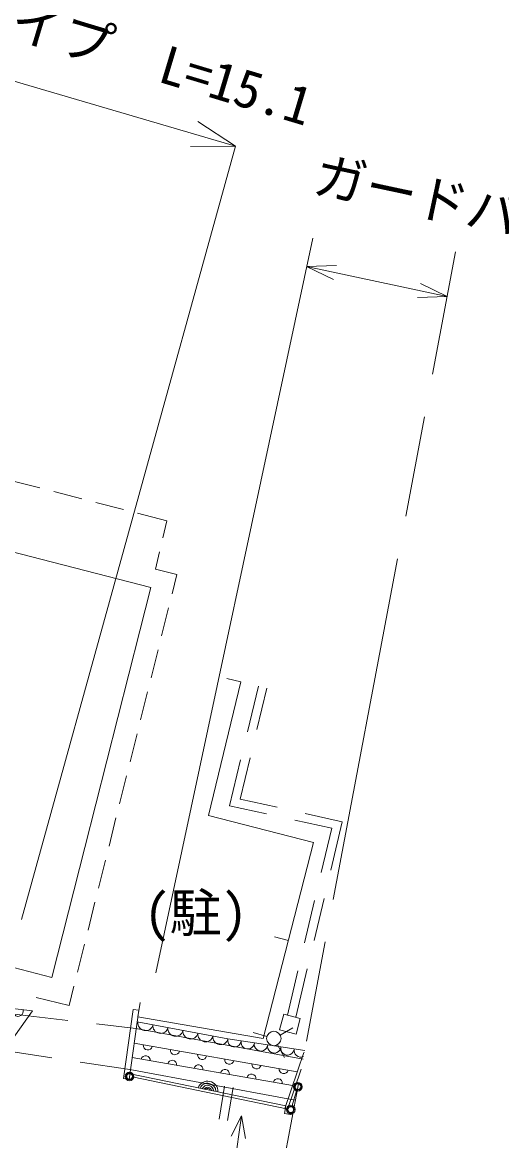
# Model space of a CAD drawing. Units: millimetres, scale not verified. Extents: x 40000 to 680000, y 20000 to 380000.
# Drawn here: x 291692 to 308303, y 282564 to 321269 of the extents above; entities that cross this region are included whole.
import ezdxf
from ezdxf.enums import TextEntityAlignment as Align

# ---------------------------------------------------------------- set-up
doc = ezdxf.new("R2010")
doc.units = ezdxf.units.MM
doc.header["$LTSCALE"] = 1000
doc.linetypes.add('CHAIN', pattern=[18.5, 12, -1.5, 3.5, -1.5])
for name, color, linetype, lineweight in [('M-BGD', 7, 'Continuous', 13), ('M-BMK', 2, 'CHAIN', 13), ('M-STR-HTXT', 7, 'Continuous', 13)]:
    doc.layers.add(name, color=color, linetype=linetype, lineweight=lineweight)
doc.styles.add('ＭＳ ゴシック', font='')
doc.styles.get('ＭＳ ゴシック').set_extended_font_data('MS Gothic')

msp = doc.modelspace()

# ---------------------------------------------------------------- linework, layer by layer
at = {"layer": 'M-BGD'}
for p, q in [((292298, 305153), (291329, 305402)), ((293751, 304780), (292782, 305029)), ((295203, 304406), (294235, 304655)), ((296705, 304020), (295688, 304281)), ((296705, 304020), (296563, 303427)), ((296151, 301706), (289235, 303485)), ((296447, 302941), (296305, 302348)), ((297047, 302160), (296305, 302348)), ((296880, 301493), (297047, 302160)), ((292710, 288214), (296151, 301706)), ((296516, 300038), (296759, 301008)), ((296152, 298583), (296395, 299553)), ((299265, 298442), (298779, 298559)), ((295788, 297128), (296031, 298098)), ((299876, 298294), (299493, 296712)), ((300167, 298224), (299821, 296790)), ((295424, 295672), (295667, 296642)), ((299258, 295739), (298876, 294157)), ((299586, 295818), (299239, 294383)), ((295060, 294217), (295303, 295187)), ((298876, 294157), (300158, 293873)), ((299239, 294383), (300521, 294101)), ((301497, 293885), (302778, 293602)), ((294696, 292762), (294938, 293732)), ((301134, 293658), (302416, 293375)), ((302778, 293602), (302378, 291920)), ((302416, 293375), (302052, 291844)), ((294332, 291307), (294574, 292277)), ((293968, 289852), (294210, 290822)), ((301820, 290871), (301473, 289412)), ((302147, 290947), (301800, 289488)), ((285794, 289993), (292710, 288214)), ((300914, 289490), (300430, 289614)), ((293603, 288397), (293846, 289367)), ((301242, 288439), (300878, 286908)), ((301568, 288515), (301168, 286833)), ((284272, 287798), (291896, 286886)), ((284296, 287934), (292040, 287059)), ((293315, 287244), (293482, 287912)), ((292175, 287524), (293315, 287244)), ((295695, 286849), (295780, 287342)), ((291002, 285592), (292040, 287059)), ((291896, 286886), (293266, 286726)), ((295195, 284712), (295529, 287105)), ((295393, 284685), (295727, 287078)), ((295529, 287105), (295727, 287078)), ((294259, 286611), (295629, 286451)), ((295629, 286451), (301369, 285393)), ((295671, 286676), (298818, 286089)), ((300626, 286220), (301063, 286463)), ((298818, 286089), (299736, 285949)), ((299687, 286304), (300168, 286167)), ((290996, 285690), (292710, 285432)), ((295567, 285933), (301220, 284951)), ((299736, 285949), (300655, 285809)), ((300530, 285881), (300773, 285444)), ((300655, 285809), (301477, 285684)), ((293699, 285282), (295413, 285023)), ((301058, 284472), (295498, 285437)), ((301444, 285613), (300789, 283677)), ((301314, 285403), (301420, 285381)), ((301444, 285613), (301463, 285607)), ((295413, 285023), (300898, 284014)), ((300825, 283770), (295425, 284874)), ((301355, 285039), (300884, 283645)), ((295393, 284685), (295195, 284712)), ((300846, 283667), (295555, 284757)), ((298700, 284454), (298511, 283308)), ((298996, 284405), (298807, 283259)), ((301195, 284287), (301038, 283780)), ((300780, 283504), (300825, 283770)), ((301152, 283966), (300898, 284014)), ((299283, 283422), (298928, 280892)), ((299283, 283422), (298931, 282714)), ((299283, 283422), (299426, 282644)), ((301055, 283454), (300780, 283504)), ((300789, 283677), (300884, 283645))]:
    msp.add_line(p, q, dxfattribs=at)
msp.add_lwpolyline([(299265, 298442), (298149, 293822), (301786, 292883), (300042, 286097), (295695, 286849)], dxfattribs=at)
msp.add_lwpolyline([(300749, 286940), (301319, 286795), (301179, 286249), (300610, 286394)], close=True, dxfattribs=at)
for centre, radius in [((300408, 286099), 250), ((295408, 284787), 150), ((295408, 284787), 120), ((295408, 284787), 100), ((301240, 284431), 150), ((301240, 284431), 120), ((301240, 284431), 100), ((300993, 283637), 150), ((300993, 283637), 120), ((300993, 283637), 100)]:
    msp.add_circle(centre, radius, dxfattribs=at)
for centre, radius, start, end in [((291548, 287042), 178, 149.559, 17.5508), ((295963, 286636), 265, 172.6211, 346.2734), ((296482, 286539), 265, 172.6223, 346.2733), ((297002, 286443), 265, 172.6212, 346.2745), ((297522, 286346), 265, 172.6212, 346.2745), ((298041, 286249), 265, 172.6216, 346.2739), ((298561, 286152), 265, 172.6212, 346.2745), ((299045, 286038), 233, 167.1298, 355.5371), ((296040, 285860), 160, 173.6224, 346.685), ((296982, 285697), 160, 173.6222, 346.6852), ((299504, 285968), 233, 167.1298, 355.5371), ((299963, 285898), 233, 167.1298, 355.5371), ((300423, 285828), 233, 167.131, 355.5359), ((300882, 285758), 233, 167.131, 355.5359), ((301341, 285688), 233, 167.1311, 294.4187), ((295967, 285351), 155, 352.0112, 168.297), ((296883, 285192), 155, 352.0112, 168.297), ((297924, 285533), 160, 173.6203, 346.6871), ((298866, 285370), 160, 173.6222, 346.6852), ((297799, 285033), 155, 352.0112, 168.297), ((298715, 284874), 155, 352.0121, 168.2959), ((299631, 284715), 155, 352.0121, 168.2959), ((299808, 285206), 160, 173.6215, 346.6861), ((300751, 285043), 160, 173.6215, 346.6861), ((298114, 284269), 354, 357.2464, 159.6515), ((298114, 284269), 283, 359.4704, 157.4275), ((298114, 284269), 212, 3.2167, 153.6812), ((300547, 284556), 155, 352.0114, 168.2968), ((298114, 284269), 142, 10.9284, 145.9694), ((298114, 284269), 100, 21.2461, 135.6518)]:
    msp.add_arc(centre, radius, start, end, dxfattribs=at)
at = {"layer": 'M-BMK'}
msp.add_line((292148, 236382), (306708, 313326), dxfattribs=at)
at = {"layer": 'M-STR-HTXT'}
for p, q in [((284713, 321193), (299084, 316986)), ((299084, 316986), (297770, 317840)), ((291663, 290219), (299084, 316986)), ((299084, 316986), (297518, 316976)), ((296317, 288376), (301754, 313801)), ((301545, 312823), (302575, 312858)), ((301545, 312823), (306415, 311782)), ((301545, 312823), (302471, 312369)), ((306415, 311782), (305490, 312235)), ((306415, 311782), (305385, 311746))]:
    msp.add_line(p, q, dxfattribs=at)

# ---------------------------------------------------------------- texts
at = {"layer": 'M-BGD', "style": 'ＭＳ ゴシック'}
msp.add_text('(駐)', height=1320, dxfattribs=at).set_placement((297701, 290450), align=Align.MIDDLE_CENTER)
at = {"layer": 'M-STR-HTXT', "style": 'ＭＳ ゴシック'}
for s, rotation, p in [('ガードパイプ  L=15.1', 343.261, (292770, 319892)), ('ガードパイプ  L=6.7', 347.929, (309979, 313214))]:
    msp.add_text(s, height=1320, rotation=rotation, dxfattribs=at).set_placement(p, align=Align.BOTTOM_CENTER)

doc.saveas('drawing.dxf')
